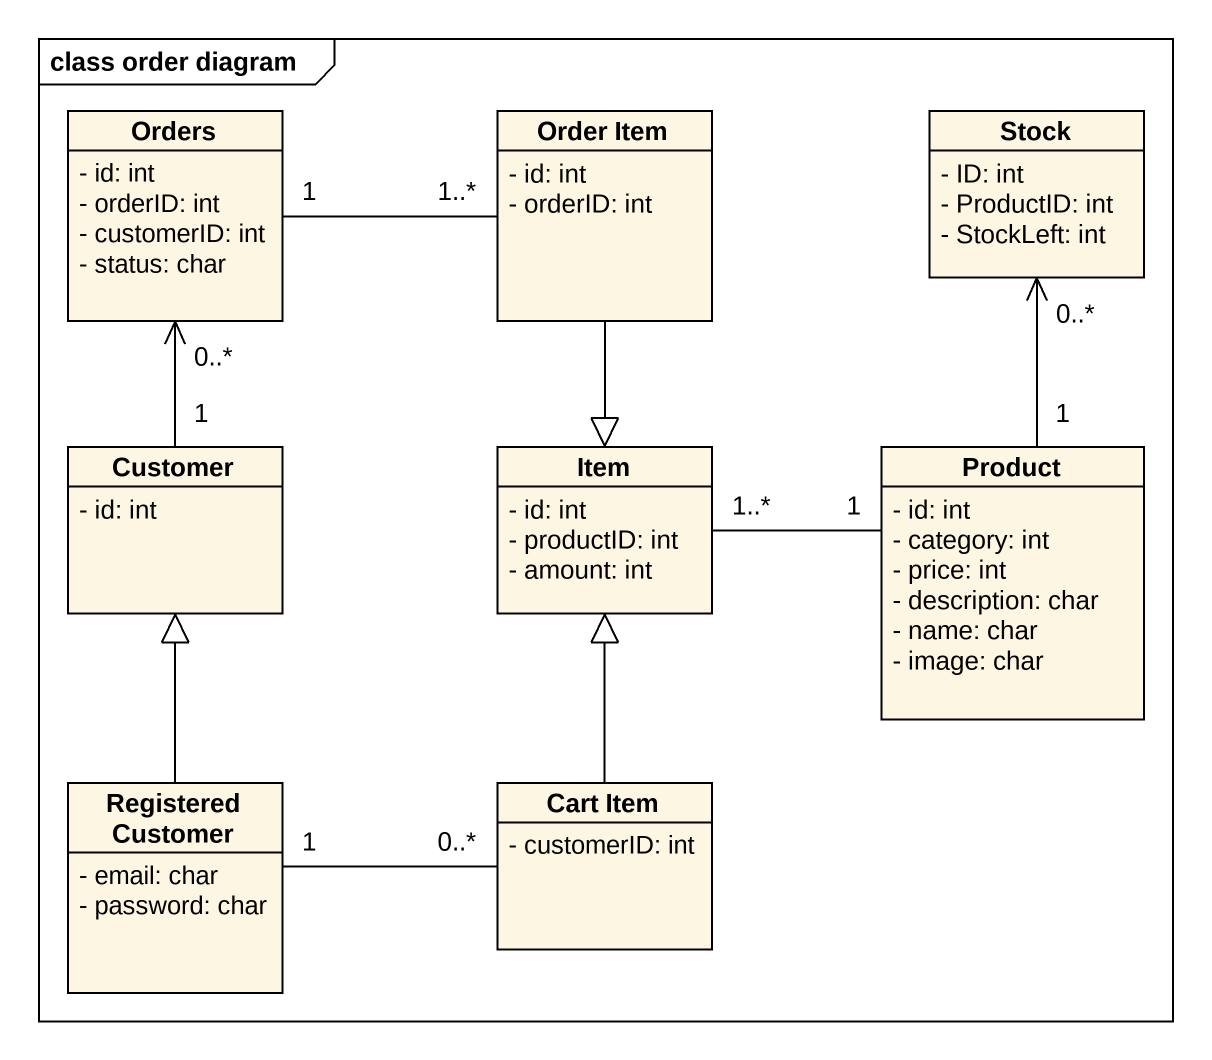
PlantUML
@startuml
mainframe class order diagram
hide circle
hide empty members
skinparam classAttributeIconSize 0
class Orders {
  - id: int
  - orderID: int
  - customerID: int
  - status: char
}
class "Order Item" as Order_Item {
  - id: int
  - orderID: int
}
class Stock {
  - ID: int
  - ProductID: int
  - StockLeft: int
}
class Customer {
  - id: int
}
class Item {
  - id: int
  - productID: int
  - amount: int
}
class Product {
  - id: int
  - category: int
  - price: int
  - description: char
  - name: char
  - image: char
}
class "Registered Customer" as Registered_Customer {
  - email: char
  - password: char
}
class "Cart Item" as Cart_Item {
  - customerID: int
}
Orders "1" -right- "1..*" Order_Item
Order_Item --|> Item
Stock "0..*" <-- "1" Product
Customer "1" -up-> "0..*" Orders
Item "1..*" -right- "1" Product
Registered_Customer -up-|> Customer
Registered_Customer "1" -right- "0..*" Cart_Item
Cart_Item -up-|> Item
@enduml
